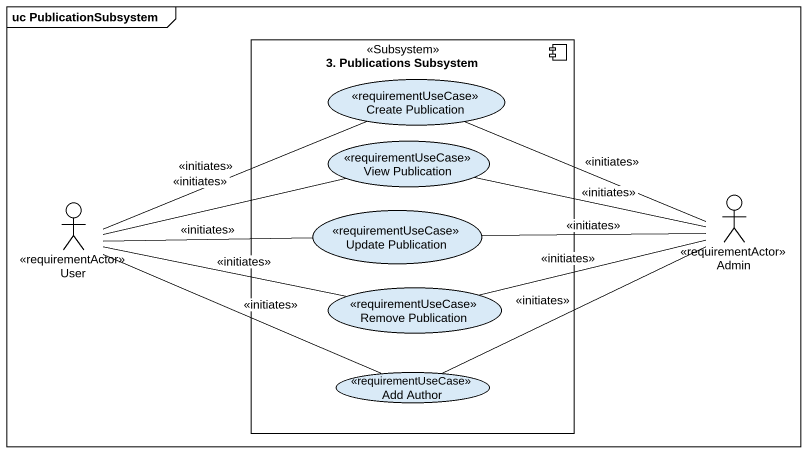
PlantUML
@startuml
mainframe uc PublicationSubsystem
component "3. Publications Subsystem" as c3_Publications_Subsystem <<Subsystem>> {
  usecase "Create Publication" as Create_Publication <<requirementUseCase>>
  usecase "View Publication" as View_Publication <<requirementUseCase>>
  usecase "Update Publication" as Update_Publication <<requirementUseCase>>
  usecase "Remove Publication" as Remove_Publication <<requirementUseCase>>
  usecase "Add Author" as Add_Author <<requirementUseCase>>
}
actor User <<requirementActor>>
actor Admin <<requirementActor>>
User -right- Create_Publication : <<initiates>>
User -right- View_Publication : <<initiates>>
User -right- Update_Publication : <<initiates>>
User -right- Remove_Publication : <<initiates>>
User -right- Add_Author : <<initiates>>
Admin -left- Create_Publication : <<initiates>>
Admin -left- View_Publication : <<initiates>>
Admin -left- Update_Publication : <<initiates>>
Admin -left- Remove_Publication : <<initiates>>
Admin -left- Add_Author : <<initiates>>
@enduml
